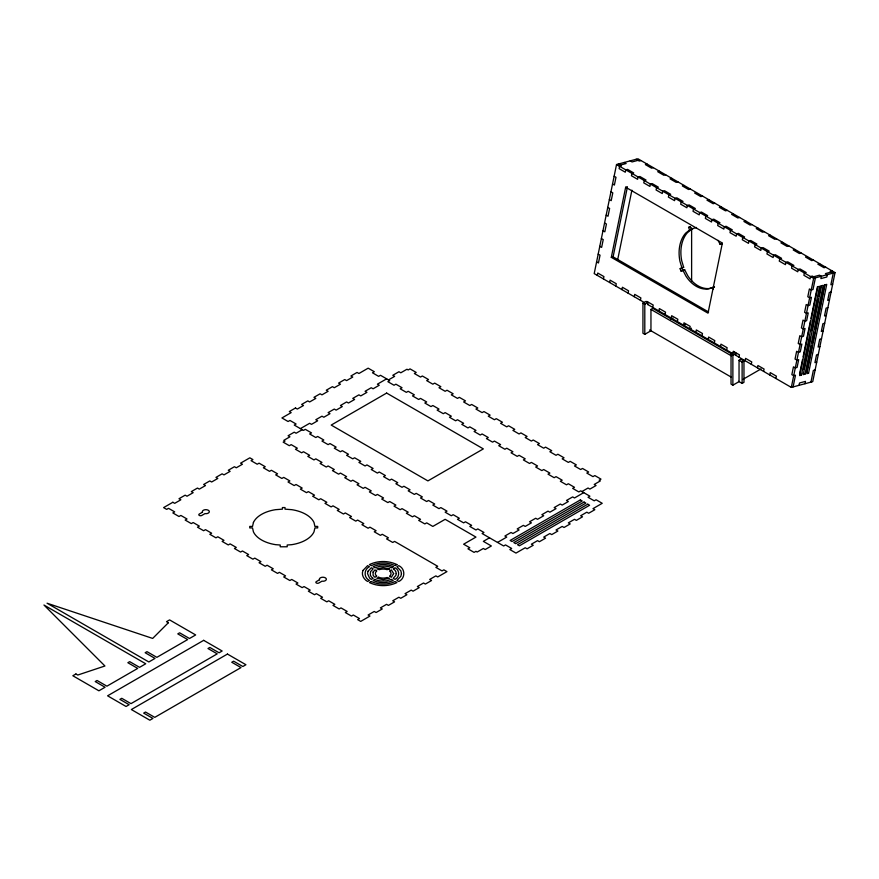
<?xml version="1.0" encoding="UTF-8"?>
<svg xmlns="http://www.w3.org/2000/svg" width="879" height="879" viewBox="0 0 879 879"><rect width="100%" height="100%" fill="white"/><g stroke="black" fill="none" stroke-linecap="round" stroke-linejoin="round"><path stroke-width="1.32" d="M734.855 354.797L791.309 387.397L812.734 381.651L835.05 272.589L637.945 158.791L616.531 164.527L594.204 273.6L644.516 302.64M597.291 275.369L597.764 273.039L603.928 276.588L603.444 278.929M625.661 187.227L722.362 243.054L708.013 313.166L611.312 257.338L625.661 187.227L627.441 186.744M611.312 257.338L613.092 256.855L627.177 188.062M609.608 282.489L610.081 280.148L616.245 283.708L615.772 286.038M617.552 260.316L631.902 190.194M621.925 289.598L622.409 287.257L628.562 290.817L628.089 293.157M634.242 296.706L634.726 294.377L640.879 297.926L640.406 300.266M652.723 307.375L653.207 305.046L647.043 301.486M658.887 310.935L659.36 308.595L665.524 312.155L665.04 314.495M671.204 318.044L671.677 315.715L677.841 319.264L677.357 321.604M695.838 332.273L696.322 329.933L702.475 333.493L702.002 335.833M708.155 339.382L708.639 337.053L714.792 340.602L714.319 342.942M720.483 346.502L720.956 344.161L727.12 347.71L726.636 350.051M738.953 357.171L739.437 354.83L733.273 351.27L732.8 353.611L647.592 304.42M745.117 360.72L745.59 358.379L751.754 361.939L751.281 364.28M757.434 367.829L757.918 365.499L764.071 369.048L763.598 371.388M769.751 374.948L770.235 372.608L776.388 376.168L775.915 378.497M791.309 387.397L813.635 278.324L835.05 272.589M793.1 386.914L795.484 375.223L793.704 375.707L791.858 374.641L793.451 366.851L795.297 367.916L797.088 367.433L798.681 359.643L796.89 360.126L795.045 359.061L796.638 351.27L798.484 352.336L800.275 351.853L801.868 344.063L800.077 344.546L798.231 343.48L799.824 335.69L801.67 336.756L803.461 336.272L805.054 328.482L803.274 328.966L801.417 327.9L803.01 320.11L804.867 321.176L806.647 320.692L808.24 312.902L806.461 313.385L804.615 312.32L806.208 304.53L808.054 305.595L809.834 305.112L811.427 297.322L809.647 297.805L807.801 296.739L809.394 288.949L811.24 290.015L813.02 289.532L815.415 277.852L812.339 276.072L810.548 276.544L810.075 278.885L803.911 275.325L804.395 272.995L806.175 272.512L800.022 268.952L798.231 269.435L797.758 271.776L791.594 268.216L792.078 265.876L793.858 265.403L787.694 261.843L785.914 262.327L785.43 264.656L779.277 261.107L779.75 258.767L781.541 258.294L775.377 254.734L773.597 255.207L773.113 257.547L766.96 253.987L767.433 251.658L769.224 251.174L763.06 247.625L761.28 248.098L760.796 250.438L754.632 246.878L755.116 244.538L756.896 244.065L750.743 240.505L748.952 240.989L748.479 243.329L742.315 239.769L742.799 237.429L744.579 236.956L738.426 233.396L736.635 233.869L736.162 236.209L729.999 232.66L730.482 230.32L732.262 229.837L726.109 226.288L724.318 226.76L723.846 229.1L717.682 225.54L718.154 223.211L719.945 222.728L713.781 219.168L712.001 219.651L711.518 221.991L705.365 218.431L705.837 216.091L707.628 215.619L701.464 212.059L699.684 212.542L699.201 214.872L693.048 211.323L693.52 208.982L695.311 208.499L689.147 204.95L687.367 205.422L686.884 207.763L680.72 204.203L681.203 201.873L682.983 201.39L676.83 197.83L675.039 198.313L674.567 200.654L668.403 197.094L668.886 194.753L670.666 194.281L664.513 190.721L662.722 191.204L662.25 193.534L656.086 189.985L656.569 187.645L658.349 187.161L652.185 183.612L650.405 184.085L649.922 186.425L643.769 182.865L644.241 180.536L646.032 180.052L639.868 176.492L638.088 176.976L637.605 179.316L631.452 175.756L631.924 173.416L633.715 172.943L627.551 169.383L625.771 169.867L625.288 172.196L619.124 168.647L619.607 166.307L621.387 165.834L618.311 164.054M802.549 359.467L799.571 374.047L801.417 375.113L819.591 286.301L817.811 286.785L799.637 375.586L801.417 375.113M803.098 356.819L810.416 321.022M810.965 318.374L817.47 286.565M799.044 385.321L799.527 382.98L805.472 381.387L804.999 383.727M803.955 369.114L810.46 337.305M811.822 330.669L818.327 298.86M818.876 296.212L821.041 285.609M804.988 374.157L823.162 285.345L821.371 285.829L803.197 374.63L804.988 374.157L803.142 373.092M812.13 345.623L806.713 372.136L808.559 373.201L826.732 284.389L824.941 284.862L806.768 373.674L808.559 373.201M812.679 342.975L814.844 332.372M815.393 329.713L824.612 284.642M810.943 382.134L813.339 370.444L815.119 369.971M689.619 229.979L688.587 227.408L690.224 226.518L691.399 229.496L689.619 229.979L685.664 233.144A31.358 22.173 75 0 0 679.917 261.195L681.884 267.765L680.126 268.732L681.093 271.139L684.631 269.699L687.719 275.665A31.358 22.173 75 0 0 709.902 288.466L714.517 286.95L708.111 288.938A31.358 22.173 75 0 1 685.939 276.138L682.851 270.172L681.093 271.139M691.399 229.496L687.444 232.66A31.358 22.173 75 0 0 681.708 260.711L683.664 267.293L680.126 268.732M300.409 428.622L309.65 423.293L311.496 424.359L317.649 420.799L315.803 419.733L321.967 416.185L323.813 417.25L329.977 413.69L328.12 412.625L334.284 409.065L336.13 410.13L342.294 406.581L340.448 405.516L346.601 401.956L348.447 403.021L354.611 399.462L352.765 398.396L358.918 394.847L360.764 395.913L366.928 392.353L365.082 391.287L371.235 387.727L373.092 388.793L379.245 385.244L377.399 384.178L386.639 378.838M302.255 429.699L296.091 433.248L294.245 432.182L288.092 435.742L289.938 436.808L283.774 440.357L285.005 441.071L283.159 442.137L289.323 445.697L291.169 444.631L297.322 448.191L295.476 449.257L301.64 452.806L303.486 451.74L309.65 455.3L307.793 456.366L313.957 459.926L315.803 458.849L321.967 462.409L320.121 463.475L326.274 467.035L328.12 465.969L334.284 469.518L332.438 470.595L338.591 474.144L340.448 473.078L346.601 476.638L344.755 477.704L350.919 481.263L352.765 480.187L358.918 483.747L357.072 484.812L363.236 488.372L365.082 487.307L371.235 490.856L369.389 491.921L375.553 495.481L377.399 494.416L383.563 497.975L381.706 499.041L387.87 502.59L389.716 501.524L395.88 505.084L394.034 506.15L400.187 509.71L402.033 508.644L408.197 512.193L406.351 513.259L412.504 516.819L414.361 515.753L420.514 519.313L418.668 520.379L424.832 523.928L426.678 522.862L432.831 526.422L445.159 519.313L475.957 537.091L463.629 544.2L469.793 547.76L467.947 548.826L474.1 552.386L475.957 551.309L477.187 552.023L483.34 548.474L485.186 549.54L491.35 545.98L483.34 541.354L489.504 537.805M388.485 379.904L394.649 376.355L392.803 375.289L398.956 371.729L400.802 372.795L406.966 369.235L408.197 369.949L410.043 368.883L416.206 372.443L414.361 373.509L420.514 377.058L422.359 375.992L428.523 379.552L426.678 380.618L432.831 384.178L434.687 383.112L440.84 386.661L438.995 387.727L445.159 391.287L447.004 390.221L453.157 393.781L451.312 394.847L457.476 398.396L459.321 397.33L465.485 400.89L463.629 401.956L469.793 405.516L471.638 404.45L477.802 407.999L475.957 409.065L482.11 412.625L483.955 411.559L490.119 415.119L488.274 416.185L494.427 419.733L496.272 418.668L502.436 422.228L500.59 423.293L506.743 426.853L508.6 425.777L514.753 429.337L512.907 430.402L519.071 433.962L520.917 432.897L527.07 436.445L525.224 437.522L531.388 441.071L533.234 440.005L539.398 443.565L537.541 444.631L543.705 448.191L545.551 447.114L551.715 450.674L549.869 451.74L556.022 455.3L557.868 454.234L564.032 457.783L562.186 458.849L568.339 462.409L570.196 461.343L576.349 464.903L574.503 465.969L580.667 469.518L582.513 468.452L588.666 472.012L586.82 473.078L592.984 476.638L594.83 475.572L600.994 479.121L599.137 480.187L600.368 480.901L594.215 484.461L596.061 485.527L589.897 489.087L588.051 488.01L581.898 491.57M731.954 354.061L652.8 308.364L650.954 309.43L650.954 330.768L644.801 334.328L642.945 333.251L642.945 303.156L646.032 301.376L647.878 302.442L647.878 304.584M642.945 303.156L644.801 304.222L647.878 302.442M670.578 319.44L672.94 318.077M738.558 381.343L742.118 383.398L743.964 382.332L743.964 360.994L740.887 359.214L739.041 360.28L739.041 381.618L732.877 385.178L731.031 384.112L731.031 354.006L734.108 352.237L735.954 353.303L735.954 355.435M731.031 354.006L732.877 355.083L735.954 353.303M739.041 360.28L742.118 362.06L743.964 360.994M743.249 379.19L761.027 368.927M497.514 542.42L506.743 537.091L504.898 536.025L511.062 532.465L512.907 533.531L519.071 529.982L517.215 528.905L523.379 525.356L525.224 526.422L531.388 522.862L529.543 521.796L535.696 518.247L537.541 519.313L543.705 515.753L541.86 514.687L548.013 511.128L549.869 512.193L556.022 508.644L554.177 507.579L560.341 504.019L562.186 505.084L568.339 501.524L566.494 500.459L572.658 496.91L574.503 497.975L583.744 492.636M718.055 240.363L720.154 244.428L722.088 243.362M696.509 227.463L691.257 229.078L693.048 228.606M618.376 165.593L626.112 163.527L624.266 162.461M638.011 160.341L632.056 161.934L630.21 160.868M641.022 160.571L639.242 161.044L636.165 159.264M647.186 164.12L645.406 164.604L651.559 168.164L653.35 167.68M659.503 171.24L657.723 171.713L663.876 175.273L665.667 174.789M671.82 178.349L670.04 178.833L676.193 182.382L677.984 181.909M684.148 185.458L682.357 185.941L688.521 189.49L690.301 189.018M696.465 192.578L694.674 193.05L700.838 196.61L702.618 196.127M708.782 199.687L706.991 200.159L713.155 203.719L714.935 203.247M721.099 206.796L719.319 207.279L725.472 210.828L727.263 210.356M733.416 213.916L731.636 214.388L737.789 217.948L739.58 217.465M688.587 227.408L690.367 226.936M745.733 221.025L743.953 221.497L750.117 225.057L751.897 224.584M758.061 228.133L756.27 228.617L762.434 232.166L764.214 231.693M720.154 244.428L721.934 243.944M770.378 235.242L768.587 235.726L774.751 239.286L776.531 238.802M681.884 267.765L683.664 267.293M782.695 242.362L780.915 242.835L787.068 246.395L788.859 245.911M682.851 270.172L684.631 269.699M795.012 249.471L793.232 249.955L799.385 253.504L801.176 253.031M807.329 256.58L805.549 257.064L811.702 260.623L813.493 260.14M819.657 263.7L817.866 264.172L824.03 267.732L825.81 267.249M831.973 270.809L830.183 271.292L833.27 273.061L830.875 284.752L832.655 284.269M811.778 277.259L819.514 275.182L821.371 276.259L820.887 278.588L826.842 276.995L827.315 274.655L825.469 273.589L831.413 271.996M685.301 324.681L683.521 325.164L684.005 322.824L690.158 326.384L689.685 328.713L691.465 328.241M831.062 292.059L829.282 292.542L827.688 300.332L829.468 299.849M827.875 307.639L826.095 308.122L824.502 315.913L826.282 315.44M824.689 323.23L822.898 323.703L821.305 331.493L823.096 331.02M821.502 338.811L819.711 339.283L818.118 347.073L819.909 346.601M818.316 354.391L816.525 354.863L814.932 362.653L816.712 362.181M616.531 164.527L813.635 278.324M614.135 176.218L615.981 177.283L614.388 185.073L612.542 184.008M610.949 191.798L612.795 192.864L611.202 200.654L609.356 199.588M607.763 207.378L609.608 208.444L608.015 216.234L606.169 215.168M604.576 222.958L606.422 224.024L604.829 231.814L602.972 230.748M601.379 238.539L603.236 239.604L601.632 247.395L599.786 246.329M613.092 256.855L708.617 312.012M598.192 254.119L600.038 255.185L598.445 262.975L596.599 261.909M650.954 309.43L731.284 355.808M649.592 329.977L731.438 377.234M712.726 287.433L713.418 289.136M681.917 268.249L682.884 270.655M742.118 362.06L742.118 383.398M732.877 355.083L732.877 385.178M691.619 228.035L691.619 281.335M644.801 304.222L644.801 334.328M253.427 522.478L252.526 526.411L249.746 526.411L249.746 527.927L252.526 527.927L253.427 531.85A31.358 18.107 0 0 0 275.599 544.661L280.225 545.013L280.225 546.782L287.202 546.782L287.202 545.013L291.828 544.661A31.358 18.107 0 0 0 314.001 531.85L314.902 527.927L317.682 527.927L317.682 526.411L314.902 526.411L314.001 522.478A31.358 18.107 0 0 0 291.828 509.677L285.016 509.161L285.016 507.557L282.412 507.557L282.412 509.161L275.599 509.677A31.358 18.107 0 0 0 253.427 522.478M362.994 570.449C361.082 574.734 363.818 579.36 367.598 581.502L369.444 580.437C363.697 577.756 363.697 569.394 369.444 566.713L367.598 565.647L362.994 570.449M368.037 571.229L367.51 573.569L369.609 578.096L371.301 579.371L373.146 578.305A10.526 6.076 0 0 1 370.29 574.339L370.564 571.625L373.146 568.845L371.301 567.779L368.037 571.229M373.092 572.009L373.092 575.141L374.135 576.591L374.992 577.239L376.838 576.174L376.399 575.833A7.845 4.527 0 0 1 376.399 571.306L376.838 570.976L374.992 569.911L373.092 572.009M393.638 573.569L391.375 577.239L389.529 576.174L389.979 575.833A7.845 4.527 0 0 0 389.979 571.306L389.529 570.976L391.375 569.911L393.638 573.569M396.253 573.569L395.803 575.525L393.221 578.305L395.078 579.371C399.857 577.074 399.857 570.064 395.078 567.779L393.221 568.845A10.526 6.076 0 0 1 396.077 572.811L396.253 573.569M401.472 573.569L400.857 576.305L396.923 580.437L398.769 581.502C405.483 578.426 405.483 568.713 398.769 565.647L396.923 566.713L400.857 570.845L401.472 573.569M168.35 622.739L152.671 638.429L47.059 603.214L148.837 661.975L155.001 658.415L145.145 652.723L146.991 651.658L156.847 657.349L187.645 639.571L177.789 633.88L179.635 632.814L189.49 638.506L195.654 634.946L169.592 619.904L166.505 621.673L168.35 622.739M295.476 407.999L289.323 411.559L291.169 412.625L281.928 417.954L288.092 421.513L289.938 420.448L296.091 424.008L294.245 425.073L303.486 430.402L305.332 429.337L311.496 432.897L309.65 433.962L315.803 437.522L317.649 436.445L323.813 440.005L321.967 441.071L328.12 444.631L329.977 443.565L336.13 447.114L334.284 448.191L340.448 451.74L342.294 450.674L348.447 454.234L346.601 455.3L352.765 458.849L354.611 457.783L360.764 461.343L358.918 462.409L365.082 465.969L366.928 464.903L373.092 468.452L371.235 469.518L377.399 473.078L379.245 472.012L385.409 475.572L383.563 476.638L389.716 480.187L391.562 479.121L397.726 482.681L395.88 483.747L402.033 487.307L403.89 486.241L410.043 489.79L408.197 490.856L414.361 494.416L416.206 493.35L422.359 496.91L420.514 497.975L426.678 501.524L428.523 500.459L434.687 504.019L432.831 505.084L438.995 508.644L440.84 507.579L447.004 511.128L445.159 512.193L451.312 515.753L453.157 514.687L459.321 518.247L457.476 519.313L463.629 522.862L465.485 521.796L471.638 525.356L469.793 526.422L475.957 529.982L477.802 528.905L483.955 532.465L482.11 533.531L503.667 545.98L505.513 544.914L511.677 548.474L509.831 549.54L515.984 553.089L525.224 547.76L527.07 548.826L533.234 545.266L531.388 544.2L537.541 540.651L539.398 541.717L545.551 538.157L543.705 537.091L549.869 533.531L551.715 534.597L557.868 531.048L556.022 529.982L562.186 526.422L564.032 527.488L570.196 523.928L568.339 522.862L574.503 519.313L576.349 520.379L582.513 516.819L580.667 515.753L586.82 512.193L588.666 513.259L594.83 509.71L592.984 508.644L602.225 503.304L596.061 499.755L594.215 500.821L588.051 497.261L589.897 496.195L580.667 490.856L578.811 491.921L572.658 488.372L574.503 487.307L568.339 483.747L566.494 484.812L560.341 481.263L562.186 480.187L556.022 476.638L554.177 477.704L548.013 474.144L549.869 473.078L543.705 469.518L541.86 470.595L535.696 467.035L537.541 465.969L531.388 462.409L529.543 463.475L523.379 459.926L525.224 458.849L519.071 455.3L517.215 456.366L511.062 452.806L512.907 451.74L506.743 448.191L504.898 449.257L498.745 445.697L500.59 444.631L494.427 441.071L492.581 442.137L486.428 438.588L488.274 437.522L482.11 433.962L480.264 435.028L474.1 431.468L475.957 430.402L469.793 426.853L467.947 427.919L461.783 424.359L463.629 423.293L457.476 419.733L455.63 420.799L449.466 417.25L451.312 416.185L445.159 412.625L443.302 413.69L437.149 410.13L438.995 409.065L432.831 405.516L430.985 406.581L424.832 403.021L426.678 401.956L420.514 398.396L418.668 399.462L412.504 395.913L414.361 394.847L408.197 391.287L406.351 392.353L400.187 388.793L402.033 387.727L395.88 384.178L394.034 385.244L387.87 381.684L389.716 380.618L380.475 375.289L378.629 376.355L372.476 372.795L374.322 371.729L368.158 368.169L358.918 373.509L357.072 372.443L350.919 375.992L352.765 377.058L346.601 380.618L344.755 379.552L338.591 383.112L340.448 384.178L334.284 387.727L332.438 386.661L326.274 390.221L328.12 391.287L321.967 394.847L320.121 393.781L313.957 397.33L315.803 398.396L309.65 401.956L307.793 400.89L301.64 404.45L303.486 405.516L297.322 409.065L295.476 407.999M172.844 502.272L163.604 507.612L166.68 509.391L168.526 508.326L174.69 511.875L172.844 512.94L178.997 516.5L180.854 515.435L187.007 518.984L185.161 520.06L191.325 523.609L193.171 522.544L199.324 526.103L197.478 527.169L203.642 530.729L205.488 529.652L211.652 533.212L209.795 534.278L215.959 537.838L217.805 536.772L223.969 540.321L222.123 541.398L228.276 544.947L230.122 543.881L236.286 547.441L234.44 548.507L240.593 552.056L242.45 550.99L248.603 554.55L246.757 555.616L252.921 559.176L254.767 558.11L260.92 561.659L259.074 562.725L265.238 566.285L267.084 565.219L273.237 568.779L271.391 569.845L277.555 573.394L279.401 572.328L285.565 575.888L283.708 576.954L289.872 580.514L291.718 579.448L297.882 582.997L296.036 584.063L302.189 587.622L304.035 586.557L310.199 590.117L308.353 591.182L314.506 594.731L316.363 593.666L322.516 597.226L320.67 598.291L326.834 601.851L328.68 600.786L334.833 604.334L332.987 605.4L339.151 608.96L340.997 607.894L347.161 611.454L345.304 612.52L351.468 616.069L353.314 615.003L359.478 618.563L357.632 619.629L360.709 621.409L369.949 616.069L368.103 615.003L374.256 611.454L376.102 612.52L382.266 608.96L380.42 607.894L386.573 604.334L388.43 605.4L394.583 601.851L392.737 600.786L398.901 597.226L400.747 598.291L406.9 594.731L405.054 593.666L411.218 590.117L413.064 591.182L419.217 587.622L417.371 586.557L423.535 582.997L425.381 584.063L431.545 580.514L429.688 579.448L435.852 575.888L437.698 576.954L446.939 571.625L443.862 569.845L442.016 570.91L435.852 567.351L437.698 566.285L394.583 541.398L392.737 542.464L386.573 538.904L388.43 537.838L382.266 534.278L380.42 535.344L374.256 531.795L376.102 530.729L369.949 527.169L368.103 528.235L361.939 524.675L363.785 523.609L357.632 520.06L355.775 521.126L349.622 517.566L351.468 516.5L345.304 512.94L343.458 514.006L337.305 510.457L339.151 509.391L332.987 505.832L331.141 506.897L324.977 503.337L326.834 502.272L320.67 498.723L318.824 499.788L312.66 496.228L314.506 495.163L308.353 491.603L306.507 492.669L300.343 489.12L302.189 488.054L296.036 484.494L294.179 485.56L288.026 482L289.872 480.934L283.708 477.385L281.862 478.451L275.709 474.891L277.555 473.825L271.391 470.265L269.545 471.342L263.392 467.782L265.238 466.716L259.074 463.156L257.228 464.222L251.064 460.673L252.921 459.596L249.834 457.827L240.593 463.156L242.45 464.222L236.286 467.782L234.44 466.716L228.276 470.265L230.122 471.342L223.969 474.891L222.123 473.825L215.959 477.385L217.805 478.451L211.652 482L209.795 480.934L203.642 484.494L205.488 485.56L199.324 489.12L197.478 488.054L191.325 491.603L193.171 492.669L187.007 496.228L185.161 495.163L178.997 498.723L180.854 499.788L174.69 503.337L172.844 502.272M386.639 393.067L331.207 425.073L427.908 480.901L483.34 448.894L386.639 393.067M202.467 512.193L199.324 514.006A1.747 1.011 0 0 0 199.324 515.435A1.747 1.011 0 0 0 201.796 515.435L204.939 513.622A3.483 2.011 0 0 0 209.312 511.853A3.483 2.011 0 0 0 205.532 509.677A3.483 2.011 0 0 0 202.467 512.193M75.924 673.973L72.836 675.753L98.909 690.806L105.062 687.246L95.207 681.555L97.064 680.489L106.908 686.18L137.706 668.403L127.851 662.711L129.707 661.645L139.563 667.337L145.727 663.777L43.95 605.016L104.931 665.996L77.77 675.039L75.924 673.973M203.675 640.341L107.59 695.816L126.06 706.485L129.147 704.705L119.907 699.376L121.752 698.3L130.993 703.639L217.223 653.855L207.982 648.515L209.839 647.449L219.069 652.789L222.156 651.009L203.675 640.341M319.506 579.766L316.363 581.579A1.747 1.011 0 0 0 316.363 582.997A1.747 1.011 0 0 0 318.824 582.997L321.967 581.184A3.483 2.011 0 0 0 326.34 579.415A3.483 2.011 0 0 0 322.56 577.239A3.483 2.011 0 0 0 319.506 579.766M227.452 654.064L131.356 709.54L149.837 720.209L152.924 718.429L143.684 713.1L145.529 712.034L154.77 717.363L241 667.579L231.759 662.25L233.605 661.173L242.846 666.513L245.922 664.733L227.452 654.064M389.529 568.845L387.101 569.658A7.845 4.527 0 0 0 379.267 569.658L376.838 568.845L383.189 567.537L389.529 568.845M393.221 566.713L391.375 567.779A10.526 6.076 0 0 0 384.508 566.131L379.805 566.285L374.992 567.779L373.146 566.713C379.365 563.802 387.002 563.802 393.221 566.713M396.923 564.571L395.078 565.647C387.716 562.153 378.662 562.153 371.301 565.647L369.444 564.571C377.948 560.494 388.419 560.494 396.923 564.571M371.301 581.502L369.444 582.568C377.948 586.645 388.419 586.645 396.923 582.568L395.078 581.502C387.716 584.996 378.662 584.996 371.301 581.502M374.992 579.371L373.146 580.437C379.365 583.348 387.002 583.348 393.221 580.437L391.375 579.371L386.562 580.865L381.86 581.019A10.526 6.076 0 0 1 374.992 579.371M378.684 577.239L376.838 578.305L383.189 579.613L389.529 578.305L387.101 577.492A7.845 4.527 0 0 1 379.267 577.492L378.684 577.239M580.36 499.931L510.139 540.464L511.985 541.53L582.206 500.997L580.36 499.931M584.052 502.063L513.83 542.607L515.676 543.672L585.897 503.129L584.052 502.063M587.743 504.194L517.533 544.738L519.379 545.804L589.589 505.26L587.743 504.194"/></g></svg>
